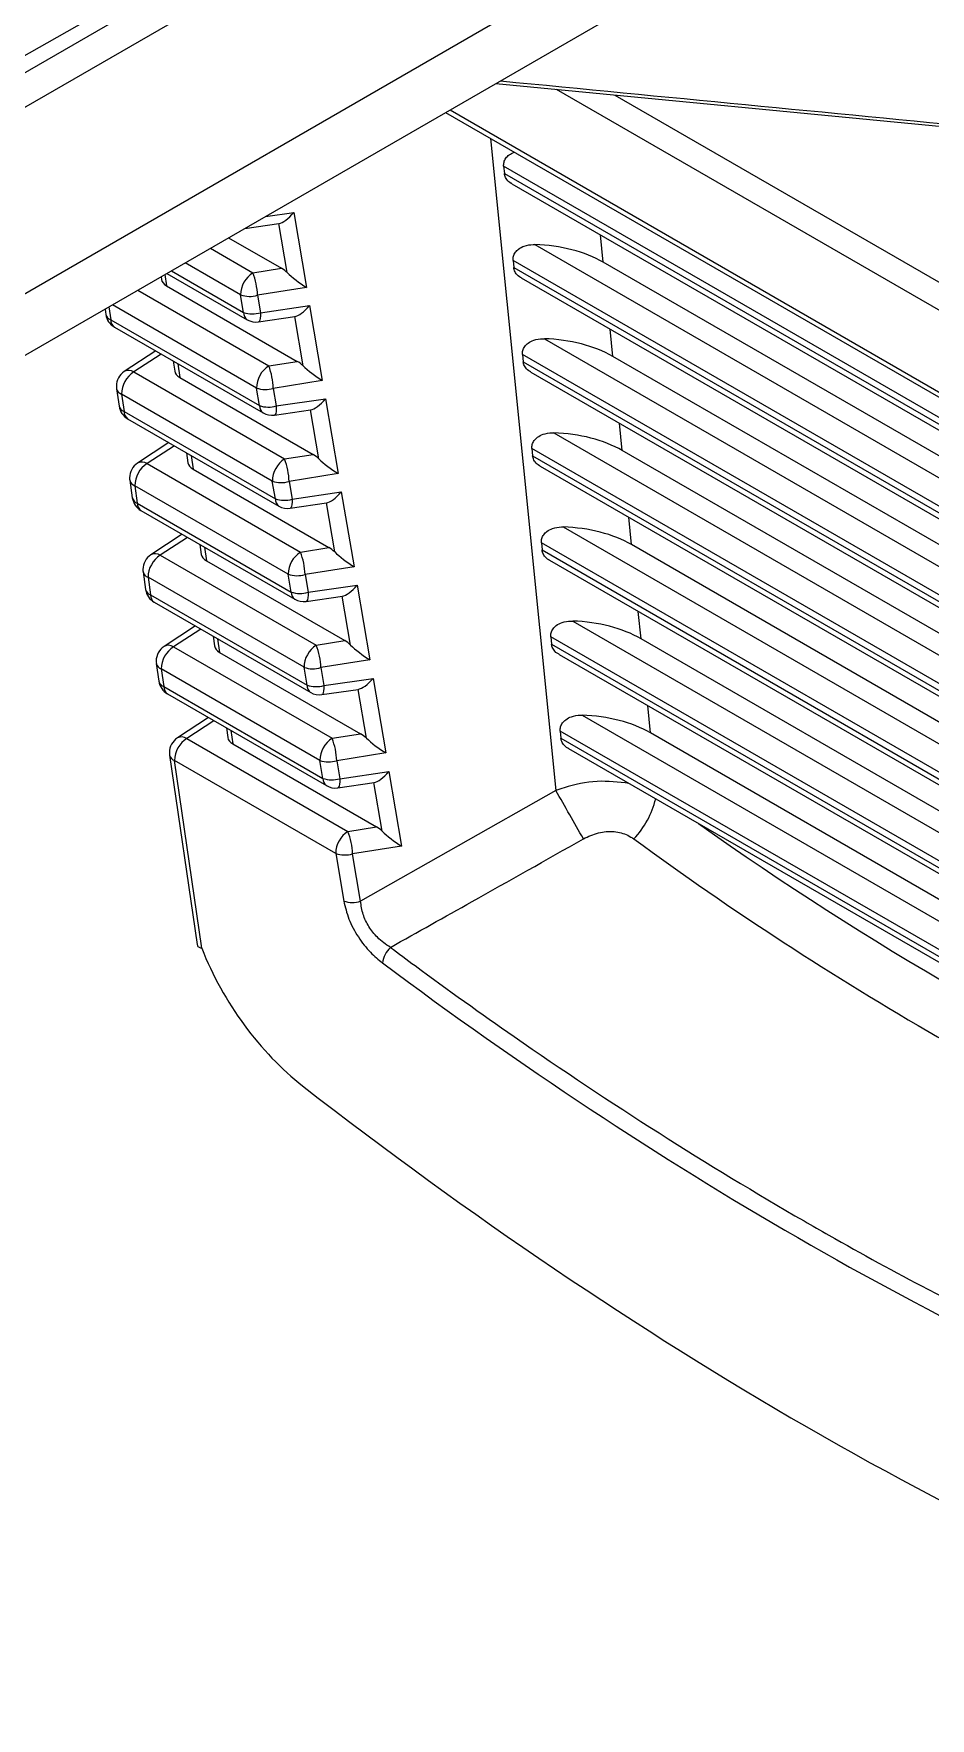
# Model space of a CAD drawing. Extents: x 17.3 to 113.1, y 4.8 to 84.5.
# Drawn here: x 80.481 to 80.993, y 61.905 to 62.867 of the extents above; entities that cross this region are included whole.
import ezdxf

# ---------------------------------------------------------------- set-up
doc = ezdxf.new("R2010")
doc.units = 0
doc.header["$MEASUREMENT"] = 0
doc.layers.add('OBJECT', color=7, linetype='CONTINUOUS')

msp = doc.modelspace()

# ---------------------------------------------------------------- linework, layer by layer
at = {"layer": 'OBJECT'}
for p, q in [((77.96983, 61.3979), (80.74096, 62.99763)), ((80.73047, 62.9717), (77.96046, 61.37261)), ((77.96426, 61.26856), (80.83423, 62.92536)), ((77.95827, 61.22977), (80.86686, 62.90886)), ((80.74459, 62.83828), (81.60617, 62.75517)), ((81.14017, 62.62655), (80.77919, 62.83494)), ((80.81248, 62.83173), (81.14662, 62.63884)), ((80.71591, 62.82172), (81.19114, 62.54738)), ((80.71848, 62.82321), (81.18908, 62.55153)), ((80.74155, 62.80692), (80.77885, 62.43463)), ((80.74905, 62.79106), (80.74946, 62.78695)), ((81.20944, 62.52528), (80.74905, 62.79106)), ((80.74946, 62.78695), (81.21073, 62.52067)), ((80.75377, 62.78108), (81.21363, 62.51561)), ((80.61311, 62.76238), (80.62927, 62.76473)), ((80.62927, 62.76473), (80.63655, 62.72191)), ((80.60141, 62.75562), (80.62081, 62.75845)), ((80.62554, 62.73034), (80.62076, 62.75845)), ((80.80595, 62.73627), (80.80439, 62.75186)), ((80.58173, 62.74426), (80.60598, 62.73026)), ((80.59213, 62.75026), (80.62227, 62.73286)), ((80.76695, 62.74636), (81.20903, 62.49115)), ((80.55948, 62.73142), (80.60068, 62.70763)), ((80.59898, 62.71763), (80.56729, 62.73592)), ((80.60598, 62.73026), (80.62227, 62.73286)), ((80.75443, 62.73733), (80.75484, 62.73322)), ((81.20753, 62.47576), (80.75443, 62.73733)), ((80.75484, 62.73322), (81.20717, 62.4721)), ((81.21017, 62.50292), (80.80595, 62.73627)), ((80.55354, 62.72799), (80.55377, 62.72643)), ((80.55575, 62.72926), (80.55668, 62.72279)), ((80.55668, 62.72279), (80.63131, 62.67971)), ((80.55691, 62.72993), (80.60274, 62.70347)), ((80.63655, 62.72191), (80.60858, 62.71745)), ((80.75916, 62.72735), (81.20686, 62.46889)), ((80.60802, 62.66448), (80.52577, 62.71196)), ((80.54022, 62.7203), (80.61502, 62.67711)), ((80.60068, 62.70763), (80.59898, 62.71763)), ((80.60858, 62.71745), (80.61029, 62.70745)), ((80.52157, 62.70953), (80.522, 62.70651)), ((80.52377, 62.7108), (80.52484, 62.70344)), ((80.52484, 62.70344), (80.60973, 62.65443)), ((80.60919, 62.70224), (80.62986, 62.70525)), ((80.61029, 62.70745), (80.63832, 62.71153)), ((80.63458, 62.67719), (80.62981, 62.70525)), ((80.63832, 62.71153), (80.64559, 62.66876)), ((80.5269, 62.69928), (80.61179, 62.65028)), ((80.81133, 62.68253), (80.80977, 62.69813)), ((80.55053, 62.68564), (80.53257, 62.6739)), ((80.5536, 62.68387), (80.53798, 62.67366)), ((80.75982, 62.68359), (80.76023, 62.67949)), ((81.2043, 62.427), (80.75982, 62.68359)), ((80.77233, 62.69262), (81.20989, 62.44003)), ((80.53798, 62.67366), (80.62406, 62.62397)), ((80.56051, 62.67988), (80.56134, 62.67412)), ((80.56312, 62.67838), (80.56426, 62.67049)), ((80.61502, 62.67711), (80.63131, 62.67971)), ((80.76023, 62.67949), (81.20291, 62.42393)), ((80.76454, 62.67361), (81.2022, 62.42096)), ((81.20606, 62.45467), (80.81133, 62.68253)), ((80.52814, 62.6641), (80.52958, 62.65416)), ((80.56426, 62.67049), (80.64035, 62.62656)), ((80.60973, 62.65443), (80.60802, 62.66448)), ((80.64559, 62.66876), (80.61762, 62.6643)), ((80.61762, 62.6643), (80.61933, 62.65425)), ((80.61706, 62.61133), (80.53098, 62.66102)), ((80.53098, 62.66102), (80.53242, 62.65109)), ((80.61933, 62.65425), (80.64737, 62.65834)), ((80.64737, 62.65834), (80.65463, 62.61561)), ((80.53242, 62.65109), (80.61878, 62.60123)), ((80.53448, 62.64693), (80.62084, 62.59708)), ((80.61823, 62.64904), (80.63891, 62.65206)), ((80.64363, 62.62404), (80.63886, 62.65205)), ((80.77772, 62.63889), (81.20477, 62.39236)), ((80.81672, 62.6288), (80.81515, 62.6444)), ((80.55807, 62.63331), (80.54014, 62.6216)), ((80.56114, 62.63154), (80.54555, 62.62136)), ((80.56809, 62.62753), (80.56891, 62.62182)), ((80.57069, 62.62603), (80.57183, 62.61819)), ((80.62406, 62.62397), (80.64035, 62.62656)), ((80.7652, 62.62986), (80.76561, 62.62575)), ((81.19891, 62.37948), (80.7652, 62.62986)), ((80.76561, 62.62575), (81.19786, 62.37622)), ((81.20341, 62.40557), (80.81672, 62.6288)), ((80.54555, 62.62136), (80.6331, 62.57082)), ((80.57183, 62.61819), (80.64939, 62.57341)), ((80.76992, 62.61988), (81.19754, 62.37302)), ((80.53572, 62.61179), (80.53716, 62.60181)), ((80.6261, 62.55818), (80.53855, 62.60872)), ((80.53855, 62.60872), (80.54, 62.59874)), ((80.61878, 62.60123), (80.61706, 62.61133)), ((80.65463, 62.61561), (80.62666, 62.61115)), ((80.62666, 62.61115), (80.62838, 62.60105)), ((80.54, 62.59874), (80.62783, 62.54803)), ((80.62728, 62.59584), (80.64796, 62.59886)), ((80.62838, 62.60105), (80.65641, 62.60514)), ((80.65267, 62.57089), (80.64791, 62.59885)), ((80.65641, 62.60514), (80.66367, 62.56246)), ((80.54206, 62.59458), (80.62989, 62.54388)), ((80.8221, 62.57507), (80.82054, 62.59066)), ((80.5656, 62.58099), (80.54771, 62.5693)), ((80.56867, 62.57922), (80.55312, 62.56905)), ((80.7831, 62.58516), (81.19938, 62.34484)), ((80.55312, 62.56905), (80.64214, 62.51767)), ((80.57566, 62.57518), (80.57648, 62.56952)), ((80.57827, 62.57368), (80.5794, 62.56589)), ((80.6331, 62.57082), (80.64939, 62.57341)), ((80.77058, 62.57613), (80.77099, 62.57202)), ((81.19366, 62.33189), (80.77058, 62.57613)), ((80.77099, 62.57202), (81.19319, 62.32829)), ((81.20171, 62.35592), (80.8221, 62.57507)), ((80.54329, 62.55949), (80.54474, 62.54946)), ((80.5794, 62.56589), (80.65843, 62.52026)), ((80.62783, 62.54803), (80.6261, 62.55818)), ((80.66367, 62.56246), (80.63571, 62.558)), ((80.7753, 62.56615), (81.19288, 62.32509)), ((80.63514, 62.50503), (80.54612, 62.55642)), ((80.54612, 62.55642), (80.54758, 62.54639)), ((80.63571, 62.558), (80.63743, 62.54785)), ((80.63743, 62.54785), (80.66546, 62.55194)), ((80.66546, 62.55194), (80.67271, 62.50931)), ((80.54758, 62.54639), (80.63688, 62.49483)), ((80.54964, 62.54223), (80.63894, 62.49068)), ((80.63633, 62.54264), (80.65701, 62.54566)), ((80.66171, 62.51774), (80.65696, 62.54565)), ((80.78848, 62.53143), (81.194, 62.29732)), ((80.82748, 62.52134), (80.82592, 62.53693)), ((80.57314, 62.52866), (80.55529, 62.51699)), ((80.57621, 62.52689), (80.5607, 62.51675)), ((80.58324, 62.52283), (80.58406, 62.51722)), ((80.58585, 62.52133), (80.58697, 62.51358)), ((80.64214, 62.51767), (80.65843, 62.52026)), ((80.77596, 62.52239), (80.77638, 62.51829)), ((81.18889, 62.28402), (80.77596, 62.52239)), ((81.19705, 62.30799), (80.82748, 62.52134)), ((80.5607, 62.51675), (80.65118, 62.46452)), ((80.58697, 62.51358), (80.66747, 62.46712)), ((80.77638, 62.51829), (81.18853, 62.28036)), ((80.78069, 62.51242), (81.18822, 62.27715)), ((80.55086, 62.50719), (80.55232, 62.49711)), ((80.64418, 62.45188), (80.5537, 62.50412)), ((80.5537, 62.50412), (80.55516, 62.49403)), ((80.63688, 62.49483), (80.63514, 62.50503)), ((80.67271, 62.50931), (80.64475, 62.50485)), ((80.64475, 62.50485), (80.64648, 62.49465)), ((80.55516, 62.49403), (80.64592, 62.44164)), ((80.64538, 62.48945), (80.66606, 62.49246)), ((80.64648, 62.49465), (80.67451, 62.49874)), ((80.67075, 62.46459), (80.66601, 62.49245)), ((80.67451, 62.49874), (80.68175, 62.45616)), ((80.55722, 62.48988), (80.64799, 62.43748)), ((80.83286, 62.4676), (80.8313, 62.4832)), ((80.58068, 62.47634), (80.56286, 62.46469)), ((80.58375, 62.47457), (80.56827, 62.46445)), ((80.79386, 62.47769), (81.18862, 62.24981)), ((80.56827, 62.46445), (80.66022, 62.41137)), ((80.59082, 62.47048), (80.59163, 62.46492)), ((80.59343, 62.46898), (80.59455, 62.46128)), ((80.65118, 62.46452), (80.66747, 62.46712)), ((80.78135, 62.46866), (80.78176, 62.46455)), ((81.18423, 62.23608), (80.78135, 62.46866)), ((80.78176, 62.46455), (81.18387, 62.23242)), ((81.19239, 62.26005), (80.83286, 62.4676)), ((80.55843, 62.45489), (80.57408, 62.34679)), ((80.59455, 62.46128), (80.67651, 62.41397)), ((80.68175, 62.45616), (80.65379, 62.4517)), ((80.78607, 62.45868), (81.18371, 62.22913)), ((80.57679, 62.34464), (80.56127, 62.45181)), ((80.65322, 62.39873), (80.56127, 62.45181)), ((80.64592, 62.44164), (80.64418, 62.45188)), ((80.65379, 62.4517), (80.65553, 62.44145)), ((80.65553, 62.44145), (80.68356, 62.44554)), ((80.68356, 62.44554), (80.69079, 62.40301)), ((80.65443, 62.43625), (80.67511, 62.43926)), ((80.77885, 62.43463), (80.66744, 62.37145)), ((80.67979, 62.41145), (80.67506, 62.43926)), ((80.66022, 62.41137), (80.67651, 62.41397)), ((80.65322, 62.39873), (80.65783, 62.37163)), ((80.69079, 62.40301), (80.66283, 62.39855)), ((80.66744, 62.37145), (80.66283, 62.39855))]:
    msp.add_line(p, q, dxfattribs=at)
at = {"layer": 'OBJECT', "flags": 128}
for points in [[(78.93737, 61.98285), (79.57491, 62.344), (82.2467, 63.85791)], [(80.61029, 62.70745), (80.61027, 62.70574), (80.61015, 62.70431), (80.60992, 62.70322), (80.60959, 62.70252), (80.60919, 62.70224), (80.60919, 62.70224)], [(80.61933, 62.65425), (80.61932, 62.65254), (80.61919, 62.65111), (80.61897, 62.65002), (80.61864, 62.64932), (80.61824, 62.64904), (80.61823, 62.64904)], [(80.62838, 62.60105), (80.62837, 62.59934), (80.62824, 62.59791), (80.62801, 62.59683), (80.62769, 62.59613), (80.62729, 62.59584), (80.62728, 62.59584)], [(80.63743, 62.54785), (80.63742, 62.54614), (80.63729, 62.54472), (80.63706, 62.54363), (80.63674, 62.54293), (80.63633, 62.54264), (80.63633, 62.54264)], [(80.64648, 62.49465), (80.64646, 62.49295), (80.64634, 62.49152), (80.64611, 62.49043), (80.64579, 62.48973), (80.64538, 62.48945), (80.64538, 62.48945)], [(80.65553, 62.44145), (80.65551, 62.43975), (80.65539, 62.43832), (80.65516, 62.43723), (80.65484, 62.43653), (80.65443, 62.43625), (80.65443, 62.43625)]]:
    msp.add_lwpolyline(points, dxfattribs=at)
at = {"layer": 'OBJECT'}
for centre, radius, start, end in [((80.61423, 62.71744), 0.01525, 122.74769, 179.28499), ((80.5694, 62.71616), 0.03921, 1.88358, 21.08647), ((80.60407, 62.73279), 0.016, 251.4472, 286.38786), ((80.5319, 62.70794), 0.01, 188.23787, 240.00269), ((80.52616, 62.7075), 0.00428, 193.4194, 251.96288), ((80.52964, 62.70323), 0.0048, 177.52526, 235.27059), ((80.60577, 62.72279), 0.016, 251.44658, 286.38757), ((80.60548, 62.70742), 0.0048, 177.53231, 235.25828), ((80.60774, 62.71214), 0.01, 240.00269, 278.29617), ((80.53804, 62.66553), 0.01, 123.17188, 180), ((80.54623, 62.66083), 0.01525, 122.7507, 179.28382), ((80.53507, 62.66918), 0.00534, 57.01479, 117.88903), ((80.62327, 62.66429), 0.01525, 122.7507, 179.28382), ((80.57843, 62.66301), 0.03921, 1.88518, 21.08507), ((80.53804, 62.66553), 0.01, 180, 188.23787), ((80.53231, 62.66509), 0.00428, 193.42458, 251.9577), ((80.61311, 62.67964), 0.016, 251.44713, 286.39347), ((80.61482, 62.66959), 0.01599, 251.44624, 286.39362), ((80.61453, 62.65422), 0.0048, 177.52526, 235.27059), ((80.53948, 62.65559), 0.01, 188.23787, 240.00269), ((80.53374, 62.65515), 0.00428, 193.42018, 251.9532), ((80.53722, 62.65088), 0.0048, 177.53493, 235.26092), ((80.61679, 62.65894), 0.01, 240.00269, 278.29617), ((80.54561, 62.61323), 0.01, 123.17188, 180), ((80.5538, 62.60853), 0.01525, 122.74784, 179.28533), ((80.54264, 62.61688), 0.00534, 56.99926, 117.89443), ((80.63231, 62.61114), 0.01525, 122.7507, 179.28382), ((80.58747, 62.60986), 0.03921, 1.88518, 21.08507), ((80.54561, 62.61323), 0.01, 180, 188.23787), ((80.53988, 62.61279), 0.00428, 193.4137, 251.97178), ((80.62215, 62.62649), 0.016, 251.44704, 286.39356), ((80.54706, 62.60324), 0.01, 188.23787, 240.00269), ((80.54132, 62.6028), 0.00428, 193.41725, 251.95612), ((80.5448, 62.59853), 0.0048, 177.5305, 235.26535), ((80.62358, 62.60102), 0.0048, 177.53493, 235.26092), ((80.62387, 62.61639), 0.016, 251.44682, 286.39378), ((80.62584, 62.60574), 0.01, 240.00269, 278.29617), ((80.55319, 62.56092), 0.01, 123.17188, 180), ((80.56137, 62.55623), 0.01525, 122.75009, 179.28492), ((80.55021, 62.56457), 0.00534, 57.00816, 117.89595), ((80.64135, 62.55799), 0.01525, 122.74784, 179.28533), ((80.59652, 62.55671), 0.03921, 1.8836, 21.08665), ((80.55319, 62.56092), 0.01, 180, 188.23787), ((80.54745, 62.56048), 0.00428, 193.42087, 251.95571), ((80.63119, 62.57334), 0.016, 251.4454, 286.38875), ((80.55464, 62.55089), 0.01, 188.23787, 240.00269), ((80.5489, 62.55045), 0.00428, 193.41816, 251.96412), ((80.55238, 62.54618), 0.0048, 177.5345, 235.25904), ((80.63263, 62.54783), 0.0048, 177.5305, 235.26535), ((80.63292, 62.5632), 0.016, 251.45159, 286.38827), ((80.63489, 62.55254), 0.01, 240.00269, 278.29617), ((80.56076, 62.50862), 0.01, 123.17188, 180), ((80.56895, 62.50393), 0.01525, 122.75009, 179.28492), ((80.55779, 62.51227), 0.00534, 57.01448, 117.88963), ((80.65039, 62.50484), 0.01525, 122.75009, 179.28492), ((80.60555, 62.50356), 0.03921, 1.88518, 21.08507), ((80.56076, 62.50862), 0.01, 180, 188.23787), ((80.55502, 62.50818), 0.00428, 193.42331, 251.96216), ((80.64023, 62.52019), 0.016, 251.44653, 286.39333), ((80.56222, 62.49854), 0.01, 188.23787, 240.00269), ((80.55648, 62.4981), 0.00428, 193.41949, 251.96279), ((80.55995, 62.49383), 0.0048, 177.52762, 235.26823), ((80.64167, 62.49463), 0.0048, 177.5345, 235.25904), ((80.64197, 62.51), 0.016, 251.44738, 286.38751), ((80.64394, 62.49934), 0.01, 240.00269, 278.29617), ((80.56833, 62.45632), 0.01, 123.17188, 180), ((80.57652, 62.45162), 0.01525, 122.74782, 179.28719), ((80.56536, 62.45997), 0.00534, 56.99133, 117.91278), ((80.65943, 62.45169), 0.01525, 122.75009, 179.28492), ((80.61459, 62.45041), 0.03922, 1.8858, 21.08445), ((80.56833, 62.45632), 0.01, 180, 188.23787), ((80.56259, 62.45588), 0.00428, 193.42378, 251.9528), ((80.64927, 62.46704), 0.01599, 251.44245, 286.39742), ((80.65101, 62.4568), 0.01599, 251.44245, 286.39742), ((80.65072, 62.44143), 0.0048, 177.52762, 235.26823), ((80.65299, 62.44614), 0.01, 240.00269, 278.29617), ((79.09261, 61.45263), 1.95134, 29.28467, 30.21486), ((80.78501, 62.44267), 0.0524, 317.17655, 345.95439), ((81.95132, 63.95316), 1.88513, 234.63703, 245.36835), ((80.66847, 62.39854), 0.01525, 122.74782, 179.28719), ((80.62364, 62.39726), 0.03921, 1.8836, 21.08665), ((81.951, 63.94705), 1.90866, 233.78912, 246.21626), ((80.65831, 62.4139), 0.016, 251.45148, 286.38838), ((80.66292, 62.38679), 0.01599, 251.44624, 286.39362), ((80.69663, 62.33341), 0.01696, 136.08789, 170.23258)]:
    msp.add_arc(centre, radius, start, end, dxfattribs=at)
for centre, major_axis, ratio, start_param, end_param in [((80.62673, 62.76942), (0.00773, 0.01062), 0.37214, 3.482293, 4.536705), ((80.76357, 62.71132), (0.06019, 0.00006), 0.582929, 0.789077, 1.514008), ((80.62282, 62.72481), (-0.00685, 0.00862), 0.521027, 4.953975, 5.360236), ((80.5638, 62.72693), (0.01007, 0.00002), 0.579269, 3.223988, 3.926203), ((80.63401, 62.7266), (0.01137, -0.00815), 0.177132, 4.007967, 5.062378), ((80.63577, 62.71622), (0.00773, 0.01062), 0.37214, 3.482293, 4.536705), ((80.76895, 62.65759), (0.06019, 0.00006), 0.582929, 0.789077, 1.514008), ((80.57137, 62.67463), (0.01007, 0.00002), 0.579269, 3.223988, 3.926203), ((80.63186, 62.67166), (-0.00685, 0.00862), 0.521027, 4.953975, 5.360236), ((80.64305, 62.67345), (0.01137, -0.00815), 0.177132, 4.007967, 5.062378), ((80.64482, 62.66302), (0.00773, 0.01062), 0.37214, 3.482293, 4.536705), ((80.77433, 62.60386), (0.06019, 0.00006), 0.582929, 0.789077, 1.514008), ((80.6409, 62.61851), (-0.00685, 0.00862), 0.521027, 4.953975, 5.360236), ((80.57894, 62.62232), (0.01007, 0.00002), 0.579269, 3.223988, 3.926203), ((80.65209, 62.6203), (0.01137, -0.00815), 0.177132, 4.007967, 5.062378), ((80.65387, 62.60983), (0.00773, 0.01062), 0.37214, 3.482293, 4.536705), ((80.77972, 62.55012), (0.06019, 0.00006), 0.582929, 0.789077, 1.514008), ((80.58652, 62.57002), (0.01007, 0.00002), 0.579269, 3.223988, 3.926203), ((80.64994, 62.56536), (-0.00685, 0.00862), 0.521027, 4.953975, 5.360236), ((80.66113, 62.56715), (0.01137, -0.00815), 0.177132, 4.007967, 5.062378), ((80.66292, 62.55663), (0.00773, 0.01062), 0.37214, 3.482293, 4.536705), ((80.7851, 62.49639), (0.06019, 0.00006), 0.582929, 0.789077, 1.514008), ((80.65898, 62.51221), (-0.00685, 0.00862), 0.521027, 4.953975, 5.360236), ((80.59409, 62.51772), (0.01007, 0.00002), 0.579269, 3.223988, 3.926203), ((80.67017, 62.514), (0.01137, -0.00815), 0.177132, 4.007967, 5.062378), ((80.67197, 62.50343), (0.00773, 0.01062), 0.37214, 3.482293, 4.536705), ((80.79048, 62.44266), (0.06019, 0.00006), 0.582929, 0.789077, 1.514008), ((80.60166, 62.46542), (0.01007, 0.00002), 0.579269, 3.223988, 3.926203), ((80.66802, 62.45906), (-0.00685, 0.00862), 0.521027, 4.953975, 5.360236), ((80.67921, 62.46085), (0.01137, -0.00815), 0.177132, 4.007967, 5.062378), ((80.68102, 62.45023), (0.00773, 0.01062), 0.37214, 3.482293, 4.536705), ((80.67706, 62.40591), (-0.00685, 0.00862), 0.521027, 4.953975, 5.360236), ((80.68825, 62.4077), (0.01137, -0.00815), 0.177132, 4.007967, 5.062378), ((80.64437, 62.34397), (-0.05912, 0.09285), 0.546175, 1.229249, 2.150782), ((80.83592, 63.90483), (-1.16551, 1.8319), 0.546187, 2.178452, 2.487481), ((80.83839, 63.85223), (-1.2039, 1.89073), 0.546175, 2.150782, 2.514291)]:
    msp.add_ellipse(centre, major_axis=major_axis, ratio=ratio, start_param=start_param, end_param=end_param, dxfattribs=at)
for points, knots in [([(80.74726, 62.83982), (80.8405, 62.83079), (81.12936, 62.80283), (81.41853, 62.77515), (81.61436, 62.75641)], [0, 0, 0, 0, 0.322807, 1, 1, 1, 1]), ([(80.74905, 62.79106), (80.74906, 62.79186), (80.74908, 62.79346), (80.75027, 62.79575), (80.75226, 62.79781), (80.75412, 62.79863), (80.75514, 62.79908)], [0, 0, 0, 0, 0.235756, 0.471518, 0.709151, 1, 1, 1, 1]), ([(80.7538, 62.78114), (80.75365, 62.7812), (80.75244, 62.7817), (80.75091, 62.78328), (80.74972, 62.7853), (80.74952, 62.78656), (80.74946, 62.78695)], [0, 0, 0, 0, 0.057141, 0.480726, 0.839293, 1, 1, 1, 1]), ([(80.75443, 62.73733), (80.75444, 62.73813), (80.75446, 62.73973), (80.75565, 62.74203), (80.75775, 62.74413), (80.76122, 62.74589), (80.76455, 62.7464), (80.7666, 62.74636), (80.76695, 62.74636)], [0, 0, 0, 0, 0.1503437, 0.300691, 0.4522309, 0.6589756, 0.9428594, 1, 1, 1, 1]), ([(80.75918, 62.7274), (80.75904, 62.72746), (80.75783, 62.72797), (80.7563, 62.72954), (80.7551, 62.73157), (80.75491, 62.73283), (80.75484, 62.73322)], [0, 0, 0, 0, 0.057141, 0.480726, 0.839294, 1, 1, 1, 1]), ([(80.75982, 62.68359), (80.75982, 62.68439), (80.75984, 62.68599), (80.76103, 62.68829), (80.76313, 62.6904), (80.7666, 62.69216), (80.76993, 62.69266), (80.77199, 62.69263), (80.77233, 62.69262)], [0, 0, 0, 0, 0.150344, 0.300691, 0.452232, 0.658977, 0.942861, 1, 1, 1, 1]), ([(80.76456, 62.67367), (80.76442, 62.67373), (80.76321, 62.67424), (80.76168, 62.67581), (80.76049, 62.67784), (80.76029, 62.6791), (80.76023, 62.67949)], [0, 0, 0, 0, 0.057147, 0.480758, 0.839351, 1, 1, 1, 1]), ([(80.7652, 62.62986), (80.76521, 62.63066), (80.76523, 62.63226), (80.76642, 62.63456), (80.76851, 62.63667), (80.77199, 62.63842), (80.77531, 62.63893), (80.77737, 62.6389), (80.77772, 62.63889)], [0, 0, 0, 0, 0.150344, 0.300691, 0.452232, 0.658977, 0.942861, 1, 1, 1, 1]), ([(80.76995, 62.61994), (80.7698, 62.62), (80.76859, 62.6205), (80.76706, 62.62208), (80.76587, 62.6241), (80.76567, 62.62536), (80.76561, 62.62575)], [0, 0, 0, 0, 0.057147, 0.480758, 0.839351, 1, 1, 1, 1]), ([(80.77058, 62.57613), (80.77059, 62.57693), (80.77061, 62.57853), (80.7718, 62.58083), (80.7739, 62.58293), (80.77737, 62.58469), (80.7807, 62.5852), (80.78275, 62.58516), (80.7831, 62.58516)], [0, 0, 0, 0, 0.1503439, 0.3006914, 0.4522316, 0.6589765, 0.9428594, 1, 1, 1, 1]), ([(80.77533, 62.5662), (80.77519, 62.56626), (80.77398, 62.56677), (80.77244, 62.56835), (80.77125, 62.57037), (80.77105, 62.57163), (80.77099, 62.57202)], [0, 0, 0, 0, 0.057113, 0.480767, 0.839354, 1, 1, 1, 1]), ([(80.77596, 62.52239), (80.77597, 62.52319), (80.77599, 62.52479), (80.77718, 62.52709), (80.77928, 62.5292), (80.78275, 62.53096), (80.78608, 62.53146), (80.78814, 62.53143), (80.78848, 62.53143)], [0, 0, 0, 0, 0.1503439, 0.3006914, 0.4522315, 0.6589759, 0.9428601, 1, 1, 1, 1]), ([(80.78071, 62.51247), (80.78057, 62.51253), (80.77936, 62.51303), (80.77783, 62.51461), (80.77664, 62.51664), (80.77644, 62.5179), (80.77638, 62.51829)], [0, 0, 0, 0, 0.057113, 0.480767, 0.839354, 1, 1, 1, 1]), ([(80.78135, 62.46866), (80.78136, 62.46946), (80.78137, 62.47106), (80.78256, 62.47336), (80.78466, 62.47547), (80.78813, 62.47722), (80.79146, 62.47773), (80.79352, 62.4777), (80.79386, 62.47769)], [0, 0, 0, 0, 0.150344, 0.300691, 0.452231, 0.658976, 0.94286, 1, 1, 1, 1]), ([(80.7861, 62.45874), (80.78595, 62.4588), (80.78474, 62.4593), (80.78321, 62.46088), (80.78202, 62.4629), (80.78182, 62.46416), (80.78176, 62.46455)], [0, 0, 0, 0, 0.0571131, 0.4807673, 0.8393533, 1, 1, 1, 1]), ([(80.8206, 62.43875), (80.8146, 62.43947), (80.8026, 62.44092), (80.78797, 62.43795), (80.78041, 62.43519), (80.77885, 62.43463)], [0, 0, 0, 0, 0.44304, 0.885228, 1, 1, 1, 1]), ([(80.68441, 62.34517), (80.69996, 62.35386), (80.73673, 62.37442), (80.7734, 62.39515), (80.79457, 62.40712)], [0, 0, 0, 0, 0.422663, 1, 1, 1, 1]), ([(80.79457, 62.40712), (80.79739, 62.40845), (80.80305, 62.41112), (80.81207, 62.41169), (80.81896, 62.40993), (80.82228, 62.4078), (80.82344, 62.40705)], [0, 0, 0, 0, 0.288936, 0.578768, 0.851943, 1, 1, 1, 1]), ([(80.65783, 62.37163), (80.65864, 62.36822), (80.66025, 62.36139), (80.66581, 62.35102), (80.67263, 62.3423), (80.67759, 62.33821), (80.67992, 62.33629)], [0, 0, 0, 0, 0.261885, 0.524406, 0.776422, 1, 1, 1, 1]), ([(80.68441, 62.34517), (80.68185, 62.34691), (80.67729, 62.35), (80.67195, 62.35688), (80.66844, 62.36415), (80.66778, 62.36896), (80.66744, 62.37145)], [0, 0, 0, 0, 0.295332, 0.524714, 0.754462, 1, 1, 1, 1]), ([(80.57422, 62.34681), (80.57424, 62.34654), (80.5743, 62.34579), (80.57533, 62.34511), (80.57635, 62.34475), (80.57674, 62.34465), (80.57679, 62.34464)], [0, 0, 0, 0, 0.270175, 0.749386, 0.969665, 1, 1, 1, 1]), ([(80.68441, 62.34517), (80.68911, 62.34168), (80.7126, 62.32423), (80.79116, 62.26806), (80.87014, 62.21776), (80.94876, 62.17279), (81.02734, 62.12953), (81.10028, 62.09755), (81.15462, 62.07373)], [0, 0, 0, 0, 0.029967, 0.149857, 0.5, 0.529967, 0.649857, 1, 1, 1, 1])]:
    msp.add_open_spline(points, degree=3, knots=knots, dxfattribs=at)

doc.saveas('drawing.dxf')
